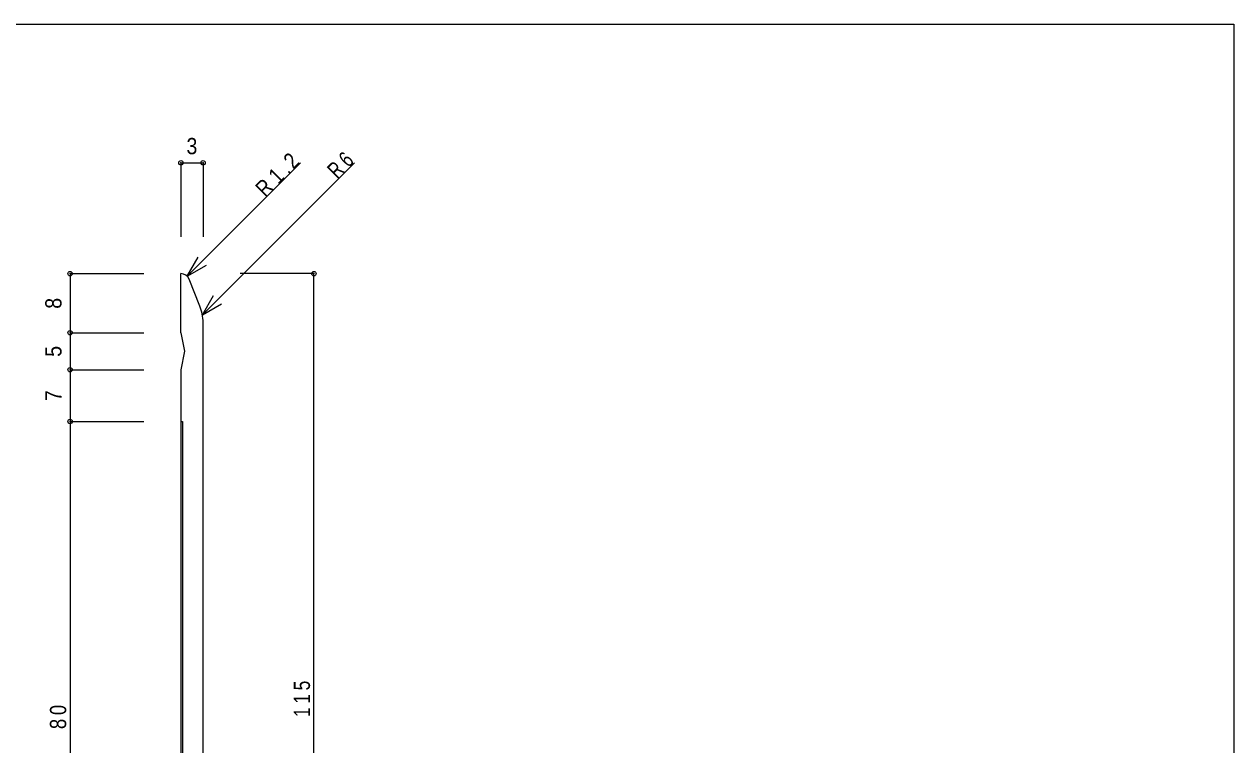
# Model space of a CAD drawing. Units: millimetres on the paper. Extents: x -141 to 141, y -98 to 98.
# Drawn here: x -22.7 to 141, y 0 to 97.5 of the extents above; entities that cross this region are included whole.
import ezdxf
from ezdxf.enums import TextEntityAlignment as Align

# ---------------------------------------------------------------- set-up
doc = ezdxf.new("R2010")
doc.units = ezdxf.units.MM
doc.header["$PDMODE"] = 32
doc.header["$PDSIZE"] = 0.6
for name, color, linetype, lineweight in [('0-0_ＫＢ製品', 2, 'Continuous', 9), ('0-3_寸法', 4, 'Continuous', 9), ('0-4_引出線字', 4, 'Continuous', 9), ('F-0_図面枠', 5, 'Continuous', 9)]:
    doc.layers.add(name, color=color, linetype=linetype, lineweight=lineweight)
doc.styles.add('HGｺﾞｼｯｸM', font='')
doc.styles.get('HGｺﾞｼｯｸM').set_extended_font_data('HGｺﾞｼｯｸM')

msp = doc.modelspace()

# ---------------------------------------------------------------- linework, layer by layer
at = {"layer": '0-0_ＫＢ製品'}
for p, q in [((-1.5, 55.75), (-1.5, 63.75)), ((1.069, 59.367), (-0.386, 62.997)), ((1.5, -51.25), (1.5, 57.134)), ((-1.5, 50.75), (-1.5, -36.25))]:
    msp.add_line(p, q, dxfattribs=at)
msp.add_lwpolyline([(-1.5, 55.75), (-1, 53.25), (-1.5, 50.75)], dxfattribs=at)
at = {"layer": '0-0_ＫＢ製品', "color": 7}
msp.add_lwpolyline([(-1.5, 43.75), (-1.3, 43.75), (-1.3, -36.25), (-1.5, -36.25)], dxfattribs=at)
at = {"layer": '0-0_ＫＢ製品'}
for centre, radius, start, end in [((-1.5, 62.55), 1.2, 21.84451, 89.99935), ((-4.5, 57.134), 6, 0.00088, 21.84737)]:
    msp.add_arc(centre, radius, start, end, dxfattribs=at)
at = {"layer": '0-3_寸法'}
for p, q in [((-1.5, 78.75), (1.5, 78.75)), ((-1.5, 78.75), (-1.5, 68.75)), ((1.5, 78.75), (1.5, 68.75)), ((-16.5, 63.75), (-16.5, 55.75)), ((-16.5, 63.75), (-6.5, 63.75)), ((16.5, 63.75), (6.5, 63.75)), ((16.5, -51.25), (16.5, 63.75)), ((-16.5, 55.75), (-6.5, 55.75)), ((-16.5, 55.75), (-16.5, 50.75)), ((-16.5, 50.75), (-6.5, 50.75)), ((-16.5, 50.75), (-16.5, 43.75)), ((-16.5, 43.75), (-6.5, 43.75)), ((-16.5, 43.75), (-16.5, -36.25))]:
    msp.add_line(p, q, dxfattribs=at)
for p in [(-1.5, 78.75), (1.5, 78.75), (-16.5, 63.75), (16.5, 63.75), (-16.5, 55.75), (-16.5, 50.75), (-16.5, 43.75)]:
    msp.add_point(p, dxfattribs=at)
at = {"layer": '0-4_引出線字'}
for p, q in [((-0.651, 63.399), (14.7, 78.75)), ((1.409, 58.176), (21.983, 78.75)), ((-0.651, 63.398), (0.849, 65.997)), ((-0.651, 63.398), (1.947, 64.898)), ((1.409, 58.176), (2.909, 60.774)), ((1.409, 58.176), (4.007, 59.676))]:
    msp.add_line(p, q, dxfattribs=at)
at = {"layer": 'F-0_図面枠'}
for p, q in [((-141, 97.5), (141, 97.5)), ((141, 97.5), (141, -97.5))]:
    msp.add_line(p, q, dxfattribs=at)

# ---------------------------------------------------------------- texts
at = {"layer": '0-3_寸法', "color": 7, "style": 'HGｺﾞｼｯｸM', "width": 0.9}
msp.add_text('3', height=2.199, dxfattribs=at).set_placement((-0.75, 79.25), align=Align.BOTTOM_LEFT)
for s, p in [('8', (-17, 59)), ('5', (-17, 52.5)), ('7', (-17, 46.5))]:
    msp.add_text(s, height=2.199, rotation=90, dxfattribs=at).set_placement(p, align=Align.BOTTOM_LEFT)
at = {"layer": '0-3_寸法', "color": 7, "char_height": 2.199, "attachment_point": 7, "rotation": 90, "style": 'HGｺﾞｼｯｸM'}
for s, insert in [('\\T1.38;\\W0.8;115', (16, 3.75)), ('\\T1.36;\\W0.85;80', (-17, 2.125))]:
    msp.add_mtext(s, dxfattribs=dict(at, insert=insert))
at = {"layer": '0-4_引出線字', "color": 7, "char_height": 2.199, "attachment_point": 7, "rotation": 45, "style": 'HGｺﾞｼｯｸM'}
for s, insert in [('\\T1.36;\\W0.75;R6', (19.685, 76.452)), ('\\T1.38;\\W0.85;R1.2', (9.927, 73.977))]:
    msp.add_mtext(s, dxfattribs=dict(at, insert=insert))

doc.saveas('drawing.dxf')
